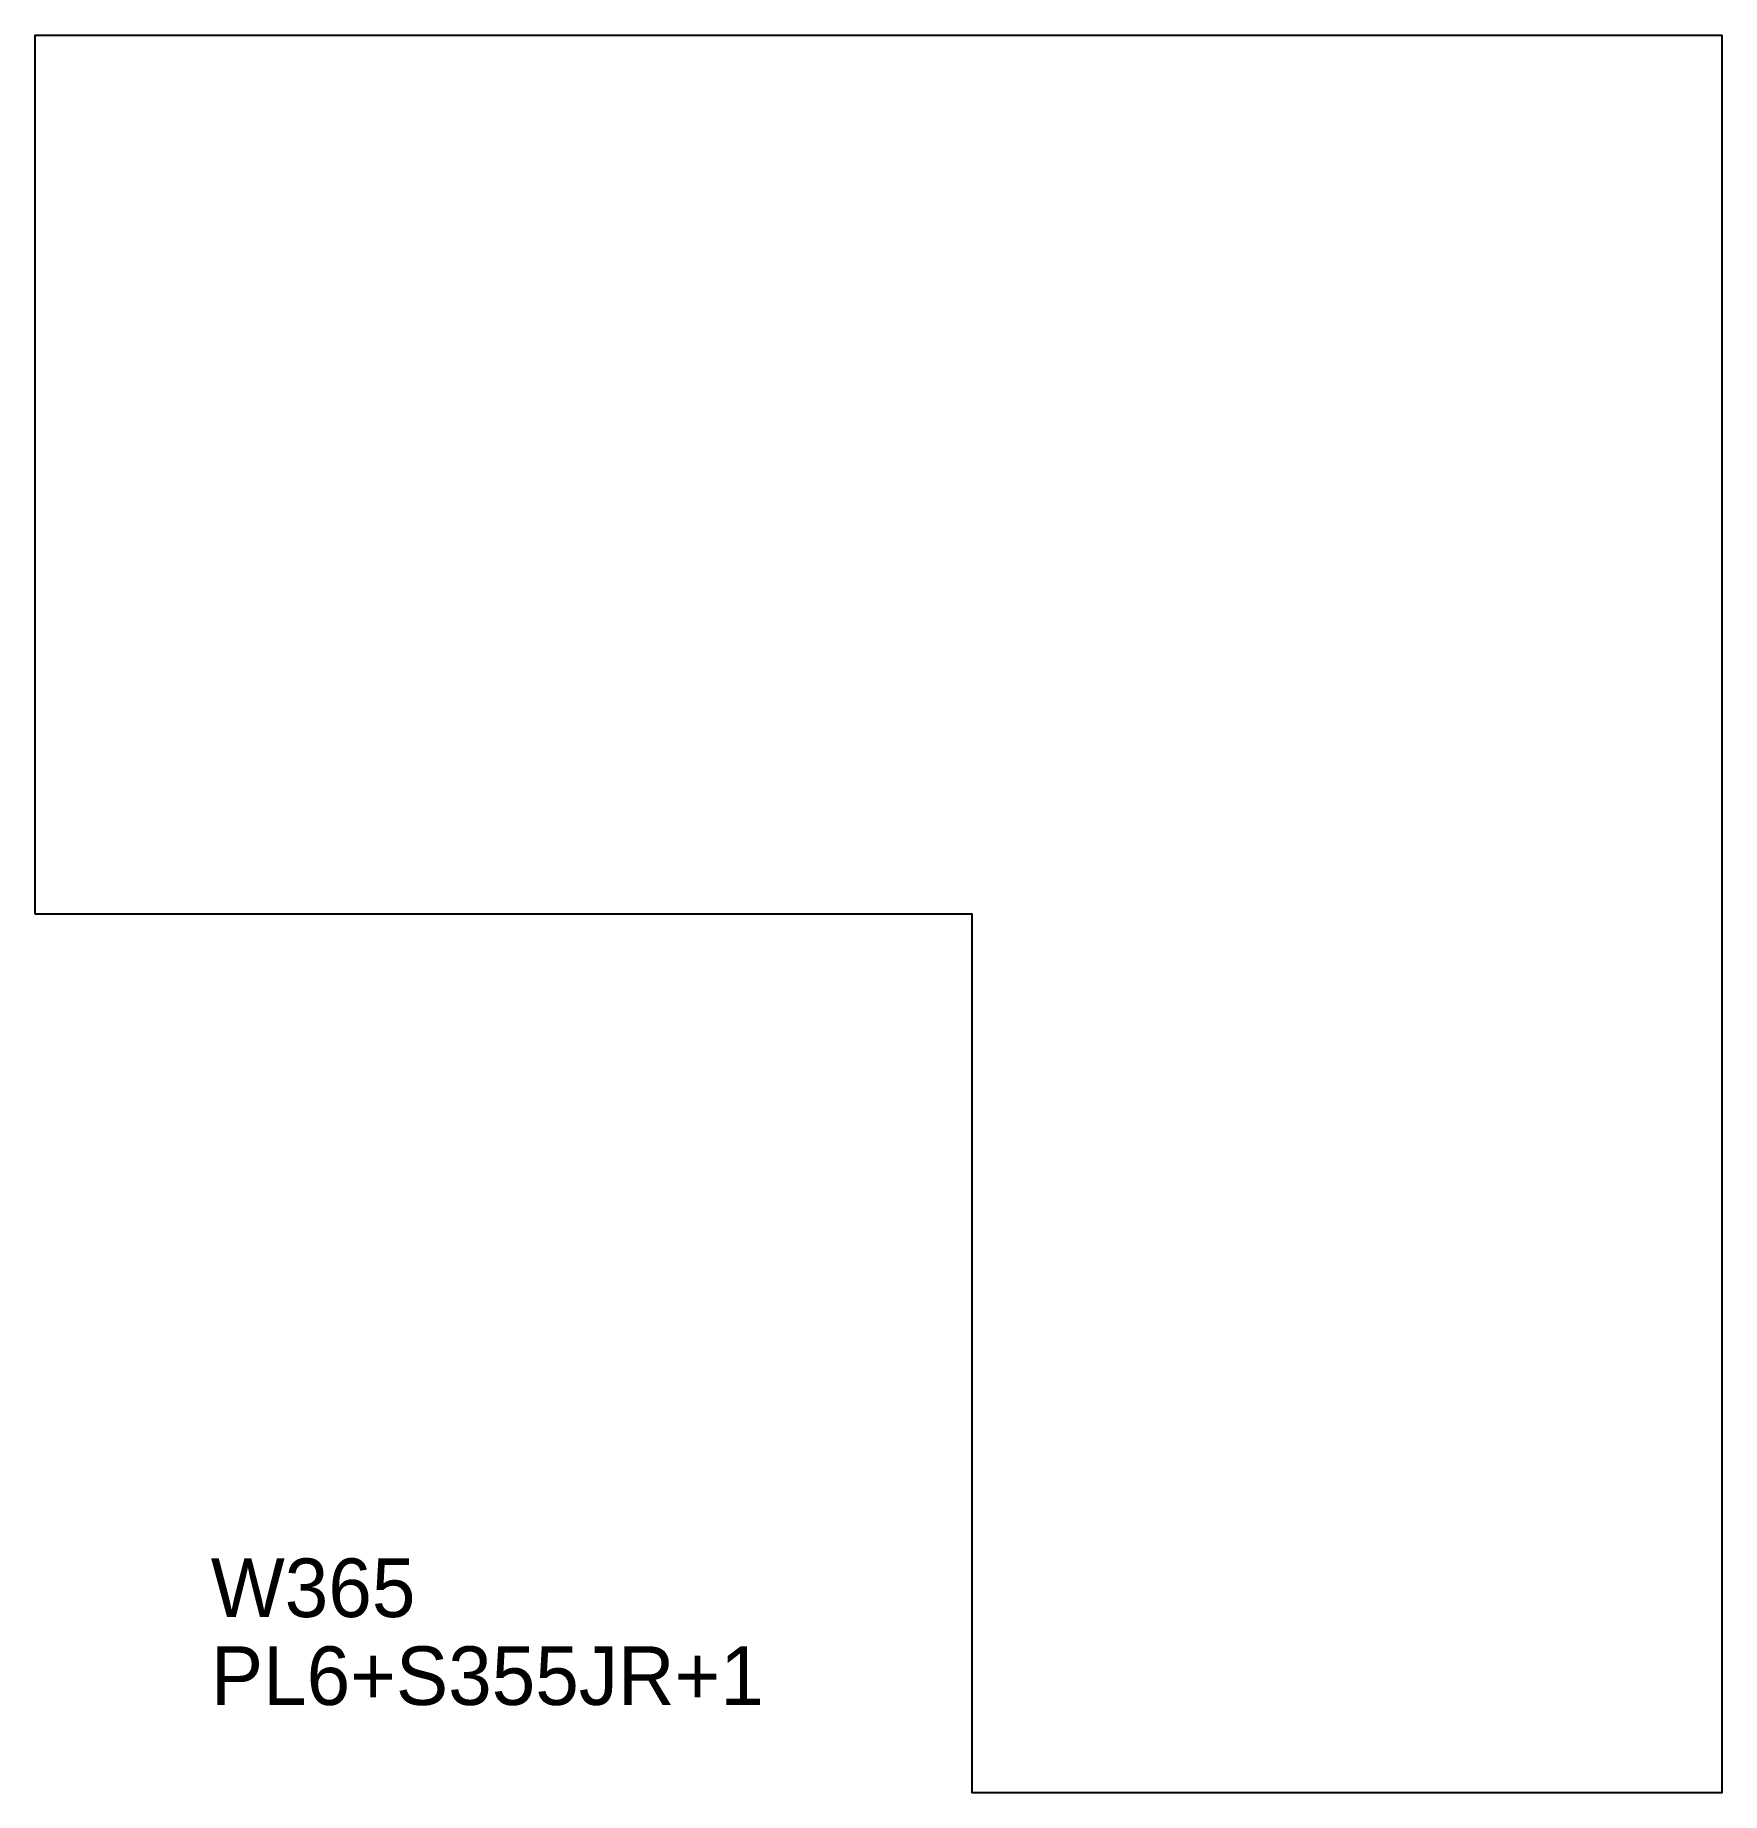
# Model space of a CAD drawing. Extents: x 0 to 288, y 0 to 300.
import ezdxf

# ---------------------------------------------------------------- set-up
doc = ezdxf.new("R2010")
doc.units = 0
for name, color, linetype in [('CUT', 7, 'CONTINUOUS'), ('SCRIBE', 3, 'CONTINUOUS'), ('TEXT', 7, 'CONTINUOUS')]:
    doc.layers.add(name, color=color, linetype=linetype)

msp = doc.modelspace()

# ---------------------------------------------------------------- linework, layer by layer
at = {"layer": 'CUT', "color": 7, "linetype": 'CONTINUOUS'}
msp.add_lwpolyline([(0, 150), (0, 300), (288, 300), (288, 0), (160, 0), (160, 150, 1), (160, 150)], format="xyb", close=True, dxfattribs=at)

# ---------------------------------------------------------------- texts
at = {"layer": 'SCRIBE', "color": 3}
msp.add_text('W365', height=10, dxfattribs=at).set_placement((30, 30))
at = {"layer": 'TEXT', "color": 7}
msp.add_text('PL6+S355JR+1', height=10, dxfattribs=at).set_placement((30, 15))

doc.saveas('drawing.dxf')
